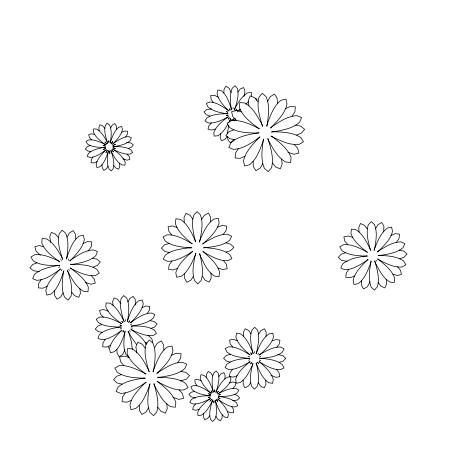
<?xml version="1.0" encoding="UTF-8"?>
<svg xmlns="http://www.w3.org/2000/svg" width="460" height="460" viewBox="0 0 460 460"><rect width="100%" height="100%" fill="white"/><g stroke="black" fill="none" stroke-linecap="round" stroke-linejoin="round"><path stroke-width="0.69" d="M108.83 142.491L108.859 140.553M109.762 153.393L109.802 150.805M184.742 273.591L184.667 278.317L186.812 282.365L190.877 280.186L193.482 276.201M125.545 321.074L125.568 319.677M210.479 221.881L210.582 217.149L208.472 213.095L204.372 215.28L201.744 219.27M227.384 133.849L228.735 125.131M243.259 380.322L243.127 384.382L244.91 387.889L248.429 386.061L250.717 382.668M206.442 377.585L206.563 374.239L208.213 371.438L210.967 373.094L212.629 375.969M222.168 414.696L222.048 418.031L220.386 420.814L217.643 419.169L215.976 416.311M266.047 336.335L266.196 332.292L264.437 328.808L260.895 330.619L258.589 333.994L258.486 342.205L256.456 353.625M223.859 93.156L224.008 89.366L225.883 86.204L228.988 88.096L231.207 92.581M224.814 378.833L225.153 375.532L223.899 372.571L220.915 373.865L218.856 376.504M203.797 413.442L203.458 416.737L204.706 419.675L207.69 418.399L209.754 415.771M254.541 352.808L254.685 351.423M220.535 133.693L220.104 137.408L221.467 140.737L224.859 139.311L227.234 136.355M124.855 331.372C124.096 339.049 122.63 347.34 126.04 354.591L129.047 357.132M108.238 150.84C107.6 156.814 106.375 163.277 109.003 168.941L111.326 170.907L113.287 168.527C114.891 162.455 112.602 156.262 110.963 150.437M110.383 143.117C111.015 137.166 112.223 130.738 109.601 125.097L107.272 123.136L105.311 125.511C103.707 131.56 106.001 137.724 107.657 143.514M63.474 270.974C62.548 279.628 60.806 288.978 64.613 297.183L68.022 300.052L70.897 296.585C73.232 287.799 69.983 278.823 67.637 270.382M66.729 258.888C67.654 250.355 69.322 241.132 65.538 233.053L62.129 230.178L59.254 233.651C56.925 242.322 60.174 251.171 62.566 259.48M127.564 321.707C128.432 313.921 130.105 305.497 126.678 298.097L123.671 295.561L121.147 298.615C119.123 306.297 121.894 314.145 123.907 321.54M263.385 138.983C262.28 148.701 260.251 159.189 264.454 168.446L268.243 171.689L271.492 167.82C274.183 157.958 270.566 147.855 267.967 138.356M266.99 126.483C268.145 116.633 270.302 105.984 266.035 96.583L262.246 93.34L259.003 97.209C256.306 106.996 259.894 117.035 262.493 126.46M153.375 371.962C154.64 362.503 156.843 352.314 152.933 343.2L149.345 339.992L146.142 343.654C143.359 353.05 146.677 362.802 149.034 371.933M370.973 260.929C369.8 269.548 367.735 278.823 371.22 287.155L374.434 290.076L377.367 286.781C379.943 278.283 377.01 269.433 374.946 261.136M149.644 384.019C148.344 393.352 146.13 403.42 149.989 412.424L153.577 415.627L156.78 411.97C159.574 402.529 156.342 392.719 154.071 383.513M213.71 402.902L214.067 400.878M214.538 391.374L214.774 390.028M232.018 120.531L232.248 119.261M374.365 250.516C375.671 241.989 377.878 232.783 374.411 224.503L371.191 221.576L368.264 224.877C365.683 233.277 368.437 242.069 370.398 250.315M135.28 305.043L135.286 299.673L133.187 296.372L129.858 298.459L127.897 301.996M199.6 242.322C201.181 233.341 203.699 223.709 200.359 214.843L197.087 211.634L193.879 214.987C190.842 223.79 193.574 233.18 195.431 241.943M195.638 253.149C193.942 262.125 191.262 271.774 194.591 280.68L197.869 283.889L201.077 280.537C204.125 271.739 201.543 262.332 199.801 253.529M383.703 232.007L383.904 226.228L381.725 222.456L377.947 224.687L375.613 228.574M252.862 363.043C251.304 370.645 248.923 378.804 251.649 386.406L254.414 389.195L257.209 386.36C259.98 378.741 257.784 370.518 256.352 362.842M256.749 100.234L257.019 99.049L255.248 98.653M124.907 349.726L122.55 354.637L119.186 356.77L117.122 353.424L116.903 349.364M229.672 121.457L230.564 118.387M212.549 399.987C210.904 406.122 208.575 412.66 210.381 419.014L212.486 421.44L214.923 419.284C217.597 413.206 216.217 406.37 215.452 400.016M216.062 392.288C217.724 386.199 220.058 379.701 218.258 373.388L216.154 370.955L213.716 373.112C211.048 379.143 212.399 385.946 213.152 392.253M370.139 281.629L367.385 286.752L363.572 288.96L361.428 285.211L361.359 280.732M234.525 109.94C236.538 103.057 239.367 95.715 237.394 88.515L235.043 85.755L232.271 88.188C229.189 95.001 230.564 102.718 231.299 109.894M125.361 331.269C122.751 338.543 120.514 346.69 114.27 351.75L110.423 352.734L109.474 348.921C110.917 341.303 116.782 335.656 121.796 330.13M63.94 270.825C60.915 279.047 58.305 288.242 51.244 293.974L46.874 295.096L45.804 290.772C47.558 281.905 54.412 275.344 60.22 268.864M108.612 150.748C106.524 156.429 104.748 162.788 99.883 166.761L96.899 167.532L96.169 164.582C97.313 158.66 101.855 154.261 105.731 149.937M110.216 142.6C112.228 137.143 114.022 131.077 118.715 127.276L121.699 126.506L122.429 129.461C121.296 135.361 116.759 139.737 112.884 144.026M127.282 321.155C129.956 313.973 132.279 305.957 138.448 300.938L142.295 299.96L143.244 303.767C141.737 311.529 135.723 317.273 130.634 322.931M66.263 259.037C69.264 250.924 71.915 241.891 78.901 236.256L83.277 235.135L84.347 239.459C82.633 248.233 75.791 254.673 69.977 261.004M263.729 139.455C260.337 148.465 257.341 158.516 249.533 164.749L244.628 165.968L243.472 161.121C245.508 151.173 253.287 143.865 259.871 136.643M266.518 125.988C269.986 116.84 273.022 106.616 280.957 100.28L285.861 99.055L287.017 103.908C284.993 113.815 277.196 121.043 270.589 128.179M243.915 96.439L244.57 94.645L244.967 90.902L243.564 87.549L240.212 89.004L237.877 91.983M233.628 139.219L233.191 140.403L230.42 142.83L228.068 140.076L227.309 136.396M152.915 371.565C156.394 362.813 159.465 353.016 167.227 347.07L171.977 345.995L172.994 350.698C170.884 360.122 163.352 366.919 156.923 373.629M371.329 261.452C368.167 269.364 365.366 278.237 358.311 283.584L354.004 284.533L353.125 280.272C355.114 271.722 361.94 265.535 367.781 259.411M150.19 383.881C146.636 392.685 143.508 402.552 135.688 408.549L130.945 409.624L129.927 404.926C132.026 395.577 139.483 388.815 145.854 382.139M374.014 250.004C377.309 242.15 380.27 233.387 387.32 228.074L391.621 227.119L392.506 231.386C390.494 239.947 383.508 246.025 377.568 252.045M199.249 241.764C202.889 233.611 206.195 224.445 213.802 219.138L218.368 218.316L219.132 222.841C216.729 231.725 209.294 237.912 202.906 244.059M195.989 253.707C192.222 261.872 188.795 271.043 181.148 276.385L176.588 277.207L175.818 272.682C178.273 263.729 185.846 257.565 192.326 251.407M255.938 353.694C259.25 346.57 262.217 338.508 268.973 333.92L272.901 333.27L273.493 337.151C271.314 344.707 264.914 349.922 259.394 355.12M210.617 398.216C205.695 402.224 199.991 406.157 197.719 412.344L197.99 415.547L201.233 415.236C206.965 411.89 209.852 405.542 212.951 399.953M253.098 363.607C249.791 370.472 246.727 378.154 240.172 382.565L236.25 383.214L235.652 379.333C237.843 371.778 244.335 366.654 249.918 361.543M122.803 332.028L123.389 330.786M105.984 152.674L107.088 150.345M111.533 143.6L112.637 141.272M61.381 270.796L61.962 269.577M128.978 322.362L129.576 321.109M68.252 260.21L68.828 258.997M230.742 118.927L228.637 122.86M215.659 392.317C218.776 386.768 221.697 380.483 227.407 377.166L230.65 376.849L230.92 380.052C228.66 386.228 222.927 390.109 217.988 394.053M234.042 109.963C237.711 103.684 241.149 96.583 247.681 92.822L251.332 92.483L251.614 96.105M110.653 127.943L112.194 125.172L114.787 123.521L116.397 126.103L116.57 129.243M67.091 237.09L69.351 233.03L73.163 230.609L75.52 234.399L75.762 239.005M107.968 166.02L106.427 168.785L103.834 170.424L102.223 167.854L102.051 164.72M63.106 292.784L60.852 296.809L57.046 299.19L54.688 295.441L54.435 290.869M267.697 101.223L270.256 96.698L274.534 94.03L277.138 98.279L277.38 103.431M262.769 163.605L260.205 168.113L255.921 170.758L253.322 166.526L253.086 161.397M257.847 354.384L258.549 353.188M148.563 407.738L146.015 412.028L141.847 414.489L139.415 410.354L139.276 405.404M250.792 363.509L251.499 362.319M154.537 347.72L157.102 343.413L161.287 340.929L163.702 345.08L163.823 350.048M227.706 124.522C225.084 128.788 222.341 133.337 217.781 135.769L214.124 136.108L213.848 132.486C216.464 125.482 222.899 120.997 228.47 116.426M147.223 313.593L149.396 310.218L149.644 306.337L145.705 306.049L142.019 307.74M93.006 157.067L91.298 159.701L91.091 162.725L94.156 162.926L97.025 161.592M125.614 136.896L127.316 134.257L127.529 131.221L124.465 131.031L121.59 132.371M105.213 339.463L103.011 342.878L102.729 346.8L106.703 347.041L110.417 345.316M41.187 279.657L38.686 283.492L38.375 287.897L42.872 288.213L47.081 286.287M292.106 116.104L294.935 111.791L295.32 106.818L290.294 106.467L285.568 108.629M238.361 148.73L235.526 153.019L235.135 157.97L240.166 158.343L244.892 156.204M210.277 400.965L211.427 399.274M228.223 119.174L229.31 117.582M125.344 392.892L122.544 396.968L122.084 401.729L126.908 402.195L131.491 400.229M217.177 392.972L218.327 391.293M177.755 362.566L180.573 358.472L181.056 353.688L176.209 353.245L171.609 355.223M396.503 242.127L399.061 238.435L399.51 234.105L395.157 233.68L391 235.457M235.71 110.693L236.814 109.118M348.853 269.33L346.265 273.004L345.782 277.317L350.169 277.76L354.355 276.006M111.165 143.577L112.717 141.513M105.903 152.433L107.456 150.362M128.484 322.322L129.737 320.649M123.056 331.93L123.884 330.826M172.023 261.073L169.182 264.839L168.544 269.364L173.109 270.008L177.554 268.324M223.203 234.399L226.067 230.627L226.734 226.096L222.14 225.457L217.666 227.148M232.518 369.443L230.029 372.652L229.413 376.533L233.329 377.125L237.17 375.728M276.788 347.214L279.295 344.022L279.927 340.164L275.994 339.549L272.142 340.929M248.475 101.516L245.887 104.293M232.978 388.309L235.192 385.836L235.911 382.703L232.748 382.001L229.534 382.927M195.632 403.966L193.413 406.433L192.688 409.549L195.862 410.262L199.077 409.354M250.585 363.946L251.522 362.917M211.41 122.946L208.869 125.718L208.006 129.231L211.594 130.065L215.251 129.053M228.367 119.037L229.293 118.139M209.846 401.264L211.807 399.355M216.798 392.892L218.27 391.471M235.261 110.584L236.664 109.25M88.038 251.137L91.517 246.347L91.833 241.897L87.337 241.626L83.122 243.587M240.177 109.215L237.647 111.136M60.691 269.014C53.44 273.918 45.954 279.847 36.875 280.347L32.677 278.68L34.362 274.562C41.158 268.295 50.795 267.018 59.495 265.121M106.524 149.615C101.51 152.996 96.341 157.102 90.074 157.458L87.204 156.325L88.354 153.508C92.926 149.264 99.429 148.407 105.305 147.154M130.243 322.828C136.608 318.556 143.186 313.392 151.133 312.967L154.83 314.433L153.364 318.061C147.378 323.581 138.897 324.685 131.238 326.353M112.09 144.337C117.104 140.99 122.274 136.93 128.53 136.585L131.393 137.712L130.249 140.536C125.511 144.906 118.749 145.665 112.683 146.918M259.877 137.23C251.856 142.537 243.547 148.913 233.577 149.368L228.89 147.476L230.811 142.87C238.47 135.89 249.285 134.584 259.049 132.572M122.182 330.24C115.903 334.397 109.388 339.353 101.585 339.727L97.882 338.261L99.354 334.633C105.236 329.176 113.626 328.216 121.181 326.721M69.512 260.843C76.774 256.07 84.278 250.349 93.271 249.889L97.474 251.545L95.789 255.668C89.021 261.912 79.379 263.005 70.708 264.73M270.589 127.598C278.633 122.366 286.971 116.104 296.918 115.661L301.599 117.553L299.678 122.159C292.025 129.128 281.181 130.324 271.411 132.244M368.23 259.578C361.054 264.103 353.608 269.612 344.799 269.784L340.762 268.025L342.55 264.051C349.33 258.186 358.708 257.261 367.201 255.731M146.297 382.254C138.431 387.193 130.26 393.156 120.623 393.392L116.15 391.471L118.088 387.073C125.459 380.621 135.7 379.552 144.975 377.85M156.802 373.198C164.617 368.31 172.736 362.44 182.298 362.233L186.771 364.147L184.828 368.546C177.376 375.078 166.98 376.033 157.602 377.683M377.119 251.879C384.416 247.44 391.978 242.046 400.832 241.868L404.863 243.627L403.081 247.601C396.215 253.506 386.716 254.276 378.137 255.714M202.44 243.863C210.174 239.441 218.241 234.031 227.493 234.226L231.673 236.244L229.638 240.356C222.278 246.249 212.365 246.755 203.372 247.952M192.792 251.603C184.954 256.03 176.801 261.476 167.463 261.297L163.288 259.279L165.318 255.173C172.77 249.234 182.787 248.739 191.866 247.514M259.02 354.976C265.667 351.279 272.613 346.736 280.508 347.007L284.061 348.789L282.262 352.279C275.885 357.236 267.404 357.615 259.693 358.581M250.292 361.686C243.57 365.309 236.555 369.754 228.637 369.478L225.084 367.695L226.883 364.199C233.312 359.231 241.868 358.972 249.625 358.087M103.27 149.632L105.53 148.396M58.615 267.484L59.8 266.84M113.091 145.55L115.351 144.319M120.227 328.98L121.434 328.325M228.298 116.972C221.973 119.956 215.314 123.705 208.087 122.929L204.936 121.049L206.839 117.95C213.009 113.821 220.794 113.988 227.93 113.597M210.358 398.734C204.775 401.333 198.898 404.576 192.539 403.914L189.733 402.258L191.394 399.51C197.064 395.726 204.234 395.991 210.772 395.634M217.643 393.841C223.445 391.19 229.517 387.815 236.101 388.487L238.907 390.137L237.245 392.886C231.771 396.56 224.836 396.324 218.511 396.618M237.377 111.084L240.873 109.503M259.572 357.006L260.843 356.448M248.503 360.249L249.774 359.697M128.432 148.402L131.359 147.269L133.314 144.94L130.945 142.979L126.546 142.433M93.127 267.059L97.428 265.391L100.291 261.97L96.824 259.118L92.264 258.238M101.545 324.628L97.756 326.094L95.231 329.107L98.308 331.62L102.333 332.396M90.189 145.555L87.256 146.688L85.307 149.005L87.676 150.972L90.781 151.587M37.07 262.815L32.781 264.448L29.917 267.823L33.379 270.721L39.284 271.572M150.892 328.428L154.652 327.002L157.142 324.035L154.1 321.477L150.104 320.66M296.568 135.004L301.38 133.176L304.612 129.375L300.759 126.143L295.676 125.114M233.898 129.829L229.08 131.635L225.843 135.407L229.701 138.667L234.79 139.713M226.107 115.696L227.913 115.052M208.202 397.676L210.122 396.986M218.477 395.266L220.403 394.582M121.423 374.584L116.754 376.222L113.58 379.793L117.214 383.013L122.084 384.129M399.912 258.721L404.139 257.243L407.037 254.006L403.776 251.091L399.383 250.079M345.448 252.736L341.188 254.196L338.261 257.416L341.55 260.348L347.288 261.372M103.345 149.391L105.817 148.626M130.554 324.495L131.888 324.087M112.803 145.32L115.276 144.561M169.073 243.461L164.565 244.829L161.391 248.101L164.709 251.321L169.291 252.586M226.147 252.011L230.684 250.637L233.893 247.353L230.54 244.145L225.929 242.886M230.23 354.321L226.343 355.453L223.571 358.231L226.377 361.014L230.293 362.141M279.076 362.336L282.986 361.221L285.775 358.466L282.946 355.66L277.627 354.459M194.597 391.5L191.348 392.196L188.928 394.289L191.072 396.733L195.569 398.038M208.351 397.566L209.708 397.371M226.303 115.673L228.206 115.402M218.897 394.881L220.248 394.691M180.418 380.995L186.363 379.212L189.56 375.624L185.903 372.422L181.016 371.323M59.794 265.65C50.864 265.385 41.095 265.914 33.275 260.895L30.854 257.088L34.644 254.748C43.568 253.661 51.905 258.048 59.846 261.516M130.974 325.91C138.851 326.14 147.459 325.68 154.353 330.102L156.492 333.46L153.163 335.518C145.337 336.455 138.011 332.643 131.031 329.63M105.507 147.476C99.469 147.269 92.88 147.562 87.607 144.164L85.951 141.565L88.538 139.961C94.725 139.213 100.487 142.33 105.967 144.768M113.114 146.475C119.146 146.723 125.724 146.481 130.991 149.874L132.647 152.473L130.065 154.083C123.866 154.824 118.116 151.656 112.648 149.189M258.727 133.176C248.929 132.767 238.234 133.135 229.718 127.546L227.039 123.263L231.299 120.664C241.35 119.519 250.677 124.614 259.549 128.627M70.409 264.195C79.344 264.627 89.073 264.31 96.87 269.336L99.291 273.142L95.502 275.488C86.549 276.558 78.246 271.958 70.357 268.347M271.739 131.646C281.555 132.146 292.249 131.882 300.777 137.482L303.45 141.766L299.19 144.365C289.104 145.498 279.783 140.288 270.917 136.195M121.44 327.175C113.643 326.784 105.162 326.991 98.365 322.586L96.226 319.234L99.555 317.17C107.347 316.244 114.563 320.258 121.4 323.432M232.662 400.735L237.256 400.073L239.677 397.963L237.532 395.537L234.393 394.392M211.634 108.888L206.678 109.612L203.906 111.964L206.327 114.741L209.875 116.064M145.274 378.321C135.809 377.717 125.459 377.855 117.34 372.284L114.845 368.098L118.996 365.683C128.737 364.797 137.649 369.909 146.153 373.957M367.471 256.26C358.834 255.679 349.37 255.806 341.987 250.66L339.762 246.859L343.539 244.691C352.222 243.921 360.14 248.526 367.672 252.218M157.837 377.125C167.25 377.798 177.52 377.781 185.581 383.341L188.077 387.521L183.919 389.936C174.214 390.827 165.37 385.618 156.952 381.489M378.522 255.219C387.05 255.892 396.365 255.927 403.644 260.998L405.864 264.799L402.092 266.967C393.294 267.714 385.302 262.988 377.671 259.239M191.44 248.026C182.499 247.026 172.69 246.675 165.238 241.046L163.047 236.952L167.101 234.83C176.37 234.399 184.604 239.625 192.487 243.829M203.791 247.445C212.652 248.457 222.352 248.877 229.718 254.478L231.915 258.572L227.855 260.699C218.655 261.136 210.519 255.886 202.739 251.637M259.469 358.11C267.214 359.053 275.736 359.404 282.135 364.383L283.964 367.914L280.456 369.685C272.636 369.966 265.753 365.493 259.17 361.836M249.849 358.558C242.04 357.535 233.467 357.109 227.01 352.101L225.181 348.571L228.689 346.794C236.584 346.535 243.507 351.112 250.142 354.827M131.071 327.945L132.451 328.124M103.5 145.653L105.415 145.9M113.206 148.039L115.121 148.292M119.922 325.013L121.296 325.197M210.255 396.031C204.004 394.824 197.098 394.047 192.165 389.643L190.871 386.659L193.833 385.411C200.393 385.647 205.879 389.838 211.186 393.277M228.097 114.045C221.076 112.683 213.308 111.797 207.799 106.795L206.367 103.414L209.72 102.016C216.89 102.269 222.881 106.829 228.643 110.636M218.356 396.238C224.618 397.503 231.529 398.337 236.474 402.753L237.768 405.737L234.807 406.985C228.212 406.738 222.732 402.477 217.425 398.992M259.423 360.14L260.774 360.439M94.674 134.596L91.638 133.785L88.694 134.515L89.453 137.494L91.609 139.817M43.66 246.79L39.215 245.582L34.897 246.629L36.006 251.01L40.29 255.168M145.136 342.545L147.085 343.079M241.408 111.918L236.44 110.544L231.598 111.699L232.806 116.598L236.314 120.439M208.46 393.794L210.415 394.369M218.184 397.883L220.144 398.463M226.441 111.63L227.66 111.993M129.007 357.478L124.257 356.051L119.583 357.063L120.641 361.813L123.93 365.585M392.915 274.177L397.193 275.471L401.425 274.557L400.516 270.273L397.572 266.858M352.44 237.285L348.134 235.974L343.867 236.86L344.816 241.172L347.783 244.599M103.063 145.417L105.512 146.257M113.108 147.689L115.558 148.528M218.195 267.99L222.68 269.537L227.2 268.761L226.372 264.201L223.376 260.481M177.025 227.481L172.569 225.929L168.084 226.699L168.877 231.265L171.844 234.991M120.1 325.226L121.411 325.686M237.274 340.728L233.467 339.359L229.603 339.974L230.23 343.884L232.725 347.099M227.522 411.47L230.552 412.804L233.743 412.516L233.444 409.296L231.581 406.531M201.089 380.805L198.053 379.46L194.856 379.736L195.161 382.973L197.03 385.75M248.089 356.201L249.36 356.77M208.644 393.794L210.456 394.749M218.143 397.497L219.96 398.458M226.613 111.728L227.734 112.332M122.82 158.752L126.977 160.172L129.927 159.43L129.162 156.458L127.006 154.146M85.364 282.44L90.988 284.251L95.312 283.164L94.196 278.829L91.034 275.454M108.514 311.178L103.368 309.482L99.555 310.442L100.562 314.26L103.368 317.233M287.914 152.277L294.02 154.267L298.862 153.088L297.654 148.212L294.153 144.394M173 397.336L178.859 399.383L183.552 398.354L182.476 393.628L179.164 389.873M147.913 335.058L151.846 338.836L152.818 342.7M270.894 375.164L275.856 377.321L279.737 376.723L279.093 372.796L276.581 369.558M131.014 329.233C136.683 333.621 143.238 337.853 146.297 344.574M59.84 262.005C52.975 256.697 45.074 251.47 41.825 243.058L42.107 238.562L46.558 238.889C54.383 243.219 58.523 251.643 62.859 259.089M105.426 144.768C100.838 141.174 95.594 137.609 93.426 131.962L93.616 128.886L96.652 129.11C102.091 132.135 104.909 138.04 107.904 143.227M112.683 148.81C117.426 152.559 122.9 156.227 125.172 162.081L124.982 165.151L121.946 164.933C116.489 161.891 113.695 155.946 110.71 150.73M258.997 128.811C251.505 122.849 242.914 116.932 239.424 107.623L239.781 102.586L244.755 102.982C253.546 107.95 258.071 117.553 262.861 126.011M70.363 267.852C77.199 273.326 85.048 278.708 88.326 287.172L88.044 291.669L83.593 291.347C75.699 286.942 71.645 278.334 67.344 270.779M271.469 136.016C278.961 142.065 287.552 148.057 291.065 157.406L290.708 162.443L285.735 162.041C276.897 157.027 272.4 147.332 267.605 138.811M121.417 323.834C115.477 319.022 108.698 314.266 105.84 306.883L106.07 302.927L109.992 303.221C117.081 307.199 120.635 315.002 124.453 321.816M218.793 97.56L214.366 95.237L210.737 95.525L211.065 99.199L213.164 102.356M145.619 374.124C138.483 368.224 130.278 362.348 127.087 353.286L127.523 348.438L132.307 348.927C140.697 353.912 144.9 363.25 149.396 371.507M377.695 258.761C384.221 264.287 391.776 269.761 394.68 278.15L394.243 282.538L389.919 282.072C382.191 277.368 378.448 268.617 374.354 260.929M157.487 381.328C164.553 387.314 172.655 393.277 175.835 402.339L175.398 407.186L170.614 406.697C162.213 401.689 158.113 392.253 153.709 383.945M367.143 252.287C360.87 246.951 353.694 241.598 350.951 233.502L351.382 229.114L355.712 229.586C363.365 234.215 367.017 242.897 370.984 250.522M191.923 243.88C185.437 237.987 177.957 232.064 175.329 223.353L175.956 218.753L180.487 219.426C188.226 224.514 191.837 233.542 195.759 241.563M203.303 251.591C209.697 257.525 217.034 263.505 219.627 272.17L219 276.77L214.469 276.098C206.747 271.02 203.268 261.947 199.473 253.908M259.193 361.439C264.707 366.626 271.089 371.853 273.24 379.414L272.642 383.353L268.761 382.72C262.096 378.2 259.193 370.237 255.973 363.199M250.125 355.223C244.559 349.968 238.096 344.701 235.905 337.065L236.509 333.132L240.384 333.759C247.106 338.341 250.05 346.374 253.345 353.475M129.346 330.55L130.358 331.499M60.628 259.538L61.611 260.458M104.914 142.054L106.789 143.819M111.832 150.127L113.706 151.898M68.603 269.324L69.581 270.256M122.015 321.638L123.021 322.598M375.895 260.153L376.82 261.096M211.088 393.668C206.758 389.022 201.647 384.33 200.255 377.878L200.962 374.704L204.09 375.435C209.26 379.477 211.209 386.095 213.463 391.989M217.988 399.09C222.174 403.633 227.05 408.256 228.384 414.517L227.677 417.691L224.549 416.967C219.357 412.884 217.413 406.214 215.148 400.28M228.591 110.998C223.911 105.852 218.465 100.596 217.039 93.524L217.862 89.936L221.392 90.77C227.194 95.375 229.252 102.902 231.673 109.589M250.97 353.073L251.89 354.114M257.462 362.589L258.376 363.624M71.76 292.18L74.664 295.728L78.792 297.378L80.46 293.227L79.896 288.644M113.867 165.6L115.851 168.032L118.668 169.165L119.801 166.313L119.416 163.173M104.754 128.363L102.77 125.919L99.958 124.781L98.82 127.638L99.199 130.784M58.443 237.693L55.539 234.105L51.416 232.415L49.749 236.612L50.778 242.489M272.446 162.995L275.666 167.003L280.261 168.895L282.164 164.243L281.583 159.097M258.014 101.832L254.8 97.807L250.194 95.893L248.296 100.567L248.883 105.737M210.95 390.81L212.192 392.42M216.413 399.832L217.655 401.448M157.895 407.347L160.925 411.28L165.33 413.201L167.239 408.75L166.773 403.776M136.459 344.298L131.744 337.709L127.966 331.257M234.778 118.237L235.945 119.767M145.199 348.105L142.192 344.155L137.81 342.217L135.878 346.685L136.741 352.877M367.166 228.879L364.447 225.291L360.473 223.508L358.714 227.55L359.11 232.07M229.477 109.031L230.242 110.043M378.195 282.584L380.88 286.154L384.824 287.908L386.613 283.895L386.25 279.392M105.167 142.042L106.657 144.158M202.383 276.23L205.102 280.111L209.214 282.135L211.22 277.972L210.979 273.205M111.964 149.782L113.453 151.903M121.635 321.339L122.435 322.483M192.838 219.242L190.147 215.355L186.064 213.325L184.029 217.494L184.242 222.266M258.359 382.8L260.63 386.164L264.132 387.958L265.909 384.405L265.776 380.311M250.953 333.862L248.693 330.51L245.214 328.739L243.415 332.269L243.535 336.346M250.614 352.74L251.66 354.556M257.692 362.147L258.382 363.354M216.602 399.493L217.505 401.338M211.1 390.919L211.997 392.754M229.178 108.704L230 110.434M120.876 303.761L117.702 299.391L114.051 297.936L112.614 301.593L113.131 305.624M233.41 118.732L234.054 120.549M128.518 331.528L131.434 341.952L132.302 349.393M258.618 333.983L257.496 330.079L254.731 327.29L251.936 330.119C249.159 337.818 251.476 346.098 252.965 353.832M108.767 141.042L109.008 142.307M109.497 151.006L109.974 153.542M233.875 119.065L234.157 120.98M108.675 346.869L108.784 348.134M213.848 401.045L213.888 402.402M214.716 389.85L214.774 391.885M231.949 119.445L231.978 120.727M233.059 107.559L233.076 108.842"/></g></svg>
